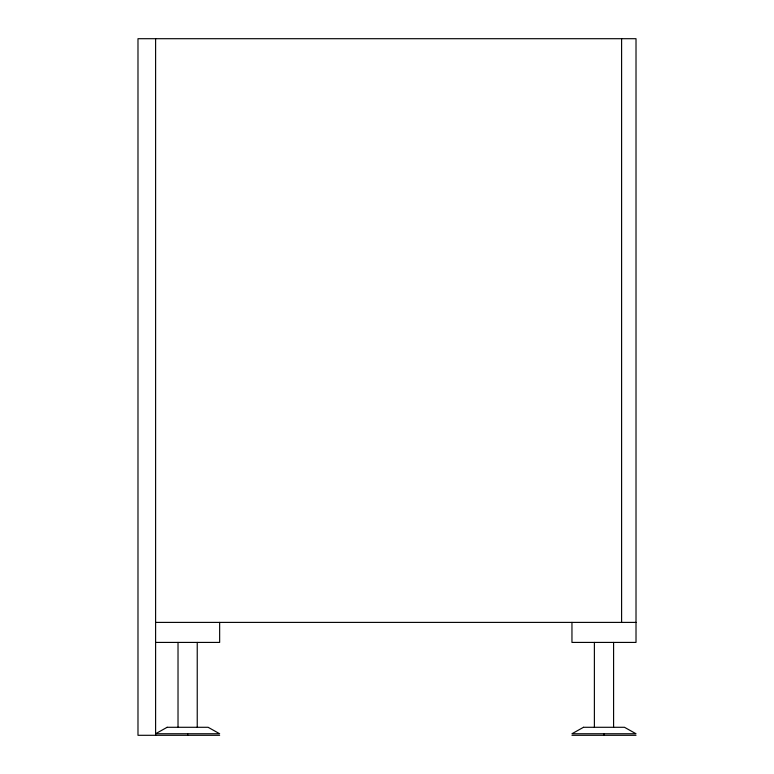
<?xml version="1.0" encoding="UTF-8"?>
<svg xmlns="http://www.w3.org/2000/svg" width="774" height="774" viewBox="0 0 774 774"><rect width="100%" height="100%" fill="white"/><g stroke="black" fill="none" stroke-linecap="round" stroke-linejoin="round"><path stroke-width="1.16" d="M155.603 622.402L636.015 622.402M155.603 642.42L219.652 642.42L219.652 622.402M219.652 735.3L137.985 735.3L137.985 38.7L636.015 38.7L636.015 642.42L571.957 642.42L571.957 622.402M571.957 735.3L636.015 735.3M621.599 38.7L621.599 622.402M613.589 642.42L613.589 727.289M603.991 733.752L603.991 735.3M594.384 642.42L594.384 727.289M197.235 642.42L197.235 727.289M187.627 733.752L187.627 735.3M178.02 642.42L178.02 727.289M155.603 38.7L155.603 735.3M167.136 727.289L155.603 733.752L219.652 733.752L208.119 727.289L167.136 727.289M583.49 727.289L571.957 733.752L636.015 733.752L624.483 727.289L583.49 727.289"/></g></svg>
